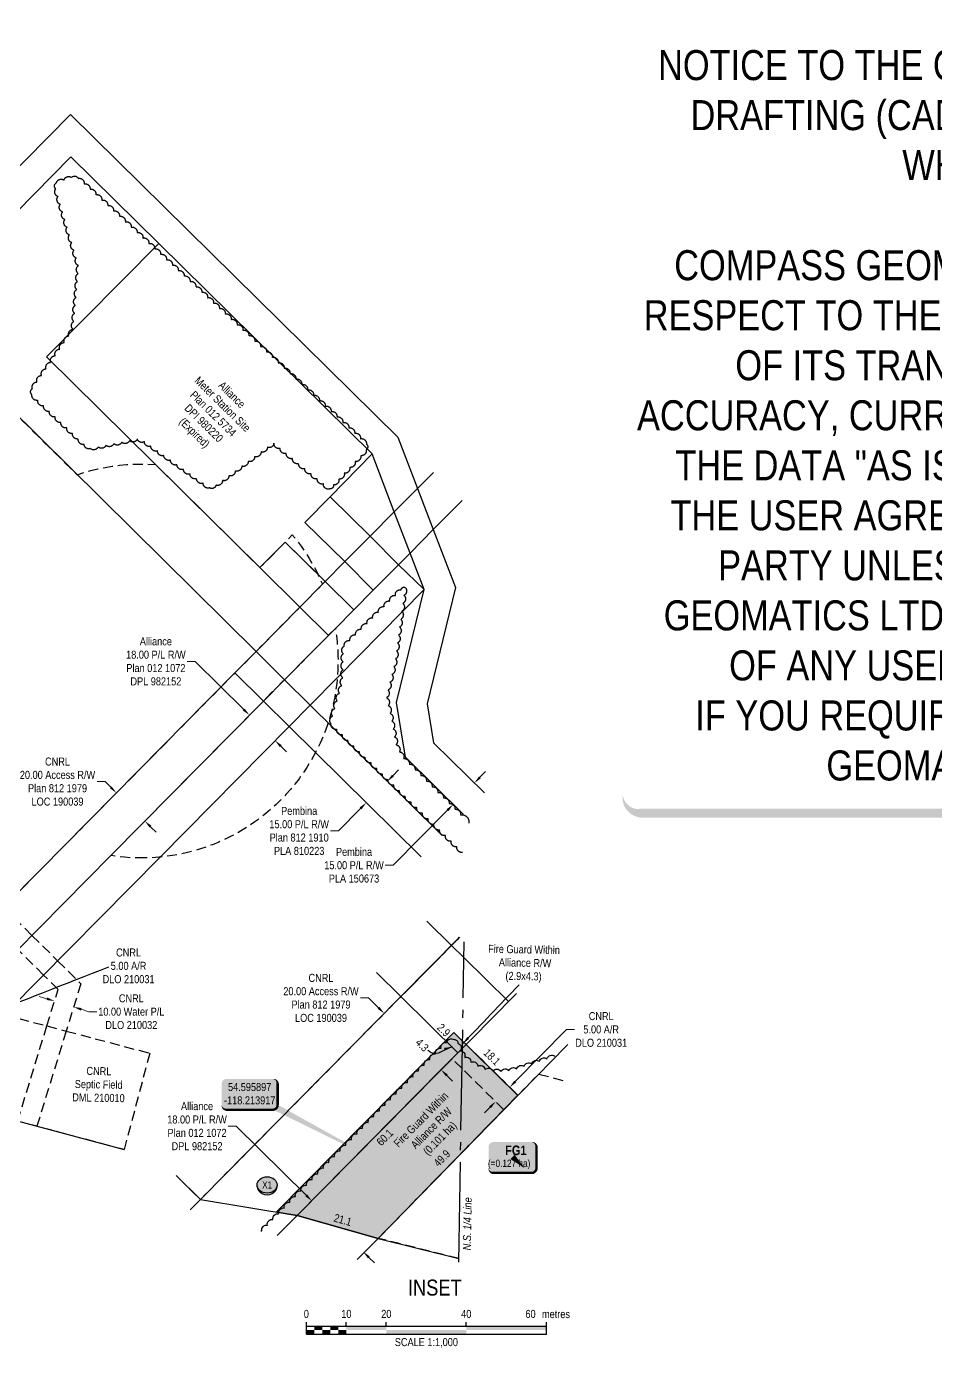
# Model space of a CAD drawing. Extents: x 420640 to 424792, y 6050134 to 6053066.
# Drawn here: x 421683 to 422820, y 6050134 to 6051785 of the extents above; entities that cross this region are included whole.
import ezdxf
from ezdxf.enums import TextEntityAlignment as Align

# ---------------------------------------------------------------- set-up
doc = ezdxf.new("R2010")
doc.units = 0
doc.header["$LTSCALE"] = 5
doc.header["$PDSIZE"] = 0.5
for name, pattern in [('0', [1, 1, 0]), ('foc-ACCESSROAD', [3.75, 2.5, -1.25]), ('foc-FLOWLINE', [3.75, 2.5, -1.25]), ('foc-QUARTERLINE', [33, 25, -3, 2, -3])]:
    doc.linetypes.add(name, pattern=pattern)
doc.layers.get('Defpoints').update_dxf_attribs({"color": 9})
for name, color, linetype in [('C-AR', 13, 'foc-ACCESSROAD'), ('C-EZE', 13, 'foc-FLOWLINE'), ('C-RW', 13, 'Continuous'), ('C-WS', 13, 'foc-ACCESSROAD'), ('DETAIL-T', 7, 'Continuous'), ('F-RW', 190, 'Continuous'), ('L-QSEC', 8, 'foc-QUARTERLINE'), ('P-CROSSINGS', 250, 'Continuous'), ('P-TEMP-BLOCKS', 250, 'Continuous'), ('P-WORKAREA', 113, 'Continuous'), ('P-WORKAREA-H', 111, 'Continuous'), ('P-WORKAREA-T', 113, 'Continuous'), ('T-BUSH', 110, '0')]:
    doc.layers.add(name, color=color, linetype=linetype)
for name, color, linetype, lineweight in [('C-AR-T', 13, 'Continuous', 9), ('C-EZE-T', 13, 'Continuous', 9), ('C-RW-T', 13, 'Continuous', 9), ('F-AR-T', 190, 'Continuous', 9), ('F-RW-T', 190, 'Continuous', 9)]:
    doc.layers.add(name, color=color, linetype=linetype, lineweight=lineweight)
doc.layers.add('DISCLAIMER', color=7, linetype='Continuous', plot=False)
doc.styles.add('80', font='ARIALN.TTF', dxfattribs={"height": 10})
doc.styles.add('80CG', font='ARIALN.TTF', dxfattribs={"height": 10})
doc.styles.add('BOLD', font='ARIALNB.TTF')
doc.styles.add('Crossing', font='ARIALN.TTF', dxfattribs={"height": 10})
doc.dimstyles.new('Compass 5 000', dxfattribs={"dimscale": 5, "dimtxt": 9, "dimasz": 2, "dimexe": 0.2, "dimexo": 0.0625, "dimgap": 0.5, "dimtad": 0, "dimtih": 1, "dimtoh": 1, "dimzin": 0, "dimdsep": 46, "dimtxsty": '80CG', "dimcen": 0.1, "dimse1": 1, "dimse2": 1, "dimclrd": 256, "dimclrt": 256, "dimaunit": 1, "dimadec": 4, "dimazin": 0, "dimtfac": 0.06, "dimtofl": 0, "dimtmove": 0, "dimatfit": 1, "dimfxl": 0.2, "dimtolj": 1, "dimtzin": 0, "dimlwd": -1, "dimarcsym": 0})

# ---------------------------------------------------------------- blocks, each defined once
blk = doc.blocks.new('*D42')
at = {"layer": 'Defpoints', "color": 0, "transparency": 16777216}
for p in [(422243.2, 6050839.4), (422488.8, 6050597), (422462.4, 6050570.3)]:
    blk.add_point(p, dxfattribs=at)
at = {"layer": 'F-AR-T', "transparency": 16777216}
for p, q in [((422250.2, 6050846.6), (422257.2, 6050853.7)), ((422209.8, 6050805.6), (422141.8, 6050736.7)), ((422141.8, 6050736.7), (422131.8, 6050736.7))]:
    blk.add_line(p, q, dxfattribs=at)
for points in [[(422249, 6050847.7), (422251.4, 6050845.4), (422243.2, 6050839.4)], [(422208.6, 6050806.8), (422211, 6050804.5), (422216.8, 6050812.8)]]:
    blk.add_solid(points, dxfattribs=at)
at = {"layer": 'F-AR-T', "transparency": 16777216, "insert": (422092.7, 6050736.7), "char_height": 10, "attachment_point": 5, "style": '80CG'}
blk.add_mtext('\\A1;Pembina\\P15.00 P/L R/W\\PPLA 150673', dxfattribs=at)
blk = doc.blocks.new('*D47')
at = {"layer": 'Defpoints', "color": 0, "transparency": 16777216}
for p in [(422134.3, 6050841.5), (422322.6, 6050655.7), (422296.3, 6050629.1)]:
    blk.add_point(p, dxfattribs=at)
at = {"layer": 'F-AR-T', "transparency": 16777216}
for p, q in [((422141.3, 6050848.6), (422148.4, 6050855.8)), ((422101, 6050807.8), (422073.2, 6050779.6)), ((422073.2, 6050779.6), (422063.2, 6050779.6))]:
    blk.add_line(p, q, dxfattribs=at)
for points in [[(422140.2, 6050849.8), (422142.5, 6050847.5), (422134.3, 6050841.5)], [(422099.8, 6050809), (422102.2, 6050806.6), (422108, 6050814.9)]]:
    blk.add_solid(points, dxfattribs=at)
at = {"layer": 'F-AR-T', "transparency": 16777216, "insert": (422024.1, 6050779.6), "char_height": 10, "attachment_point": 5, "style": '80CG'}
blk.add_mtext('\\A1;Pembina\\P15.00 P/L R/W\\P{\\A0;Plan 812 1910\\P}PLA 810223', dxfattribs=at)
blk = doc.blocks.new('*D43')
at = {"layer": 'C-RW-T', "transparency": 16777216}
for p, q in [((421708.6, 6050569.9), (421699.1, 6050572.9)), ((421751.6, 6050556.7), (421761.2, 6050553.7)), ((421761.2, 6050553.7), (421771.2, 6050553.7))]:
    blk.add_line(p, q, dxfattribs=at)
for points in [[(421709.1, 6050571.5), (421708.1, 6050568.3), (421718.2, 6050567)], [(421752.1, 6050558.3), (421751.1, 6050555.1), (421742.1, 6050559.6)]]:
    blk.add_solid(points, dxfattribs=at)
at = {"layer": 'Defpoints', "color": 0, "transparency": 16777216}
for p in [(421718.6, 6050568.3), (421742.1, 6050559.6), (421742.5, 6050560.9)]:
    blk.add_point(p, dxfattribs=at)
at = {"layer": 'C-RW-T', "transparency": 16777216, "insert": (421814.2, 6050553.7), "char_height": 10, "attachment_point": 5, "style": '80CG'}
blk.add_mtext('\\A1;CNRL\\P10.00 Water P/L\\PDLO 210032', dxfattribs=at)
blk = doc.blocks.new('*D44')
at = {"layer": 'Defpoints', "color": 0, "transparency": 16777216}
for p in [(421994, 6050892.5), (421850.8, 6050811.9), (421882.9, 6050780.1)]:
    blk.add_point(p, dxfattribs=at)
at = {"layer": 'F-RW-T', "transparency": 16777216}
for p, q in [((421894, 6050991.4), (421884, 6050991.4)), ((421954.8, 6050931.3), (421894, 6050991.4)), ((422001.1, 6050885.5), (422008.2, 6050878.4))]:
    blk.add_line(p, q, dxfattribs=at)
for points in [[(421955.9, 6050932.5), (421953.6, 6050930.1), (421961.9, 6050924.3)], [(422002.3, 6050886.7), (421999.9, 6050884.3), (421994, 6050892.5)]]:
    blk.add_solid(points, dxfattribs=at)
at = {"layer": 'F-RW-T', "transparency": 16777216, "insert": (421844.9, 6050991.4), "char_height": 10, "attachment_point": 5, "style": '80CG'}
blk.add_mtext('\\A1;Alliance\\P18.00 P/L R/W\\P{\\A0;Plan 012 1072\\P}DPL 982152', dxfattribs=at)
blk = doc.blocks.new('*D57')
at = {"layer": 'C-RW-T', "transparency": 16777216}
for p, q in [((421781.3, 6050841.2), (421771.3, 6050841.2)), ((421788.4, 6050834.2), (421781.3, 6050841.2)), ((421838.2, 6050784.9), (421845.3, 6050777.9))]:
    blk.add_line(p, q, dxfattribs=at)
for points in [[(421789.6, 6050835.3), (421787.3, 6050833), (421795.5, 6050827.1)], [(421839.4, 6050786.1), (421837.1, 6050783.7), (421831.1, 6050791.9)]]:
    blk.add_solid(points, dxfattribs=at)
at = {"layer": 'Defpoints', "color": 0, "transparency": 16777216}
for p in [(421795.5, 6050827.1), (421729.5, 6050760.3), (421765, 6050725.1)]:
    blk.add_point(p, dxfattribs=at)
at = {"layer": 'C-RW-T', "transparency": 16777216, "insert": (421721.9, 6050841.2), "char_height": 10, "attachment_point": 5, "style": '80CG'}
blk.add_mtext('\\A1;CNRL\\P20.00 Access R/W\\PPlan 812 1979\\PLOC 190039', dxfattribs=at)
blk = doc.blocks.new('*U11')
h = blk.add_hatch(color=111)
edge = h.paths.add_edge_path()
edge.add_line((-24, -20), (24, -20))
edge.add_arc((24, -14), 6, 270, 360)
edge.add_line((30, -14), (30, 12.5))
edge.add_arc((24, 12.5), 6, 0, 90)
edge.add_line((24, 18.5), (-24, 18.5))
edge.add_arc((-24, 12.5), 6, 90, 180)
edge.add_line((-30, 12.5), (-30, -14))
edge.add_arc((-24, -14), 6, 180, 270)
at = {"color": 250, "flags": 128}
blk.add_lwpolyline([(-24, -20, 3, 3, 0), (24, -20, 3, 3, 0.414214), (30, -14, 3, 3, 0), (30, 12.5, 3, 0, 0.414214), (24, 18.5, 0, 0, 0), (-24, 18.5, 0, 0, 0.414214), (-30, 12.5, 0, 0, 0), (-30, -14, 0, 3, 0.414214)], format="xyseb", close=True, dxfattribs=at)
at = {"flags": 128}
blk.add_lwpolyline([(15.3, -14.1, 0, 7.5, 0), (0, 0, 0, 0, 0)], format="xyseb", dxfattribs=at)
at = {"color": 250}
for tag, p, height, style in [('TEMP_AREA_W1_001', (-9.2, 2.2), 12, 'BOLD'), ('ENTER_TEXT_001', (-30.7, -12.5), 9, '80')]:
    blk.add_attdef(tag, p, '', height=height, dxfattribs=dict(at, style=style))
blk = doc.blocks.new('*D67')
at = {"layer": 'C-RW-T', "transparency": 16777216}
for p, q in [((422110.8, 6050570.9), (422100.8, 6050570.9)), ((422123.4, 6050558.5), (422110.8, 6050570.9)), ((422208.8, 6050474.1), (422215.9, 6050467.1))]:
    blk.add_line(p, q, dxfattribs=at)
for points in [[(422124.6, 6050559.7), (422122.2, 6050557.3), (422130.5, 6050551.5)], [(422209.9, 6050475.3), (422207.6, 6050472.9), (422201.6, 6050481.1)]]:
    blk.add_solid(points, dxfattribs=at)
at = {"layer": 'Defpoints', "color": 0, "transparency": 16777216}
for p in [(422471.6, 6050896.3), (422542.7, 6050826), (422130.5, 6050551.5)]:
    blk.add_point(p, dxfattribs=at)
at = {"layer": 'C-RW-T', "transparency": 16777216, "insert": (422051.4, 6050570.9), "char_height": 10, "attachment_point": 5, "style": '80CG'}
blk.add_mtext('\\A1;CNRL\\P20.00 Access R/W\\PPlan 812 1979\\PLOC 190039', dxfattribs=at)
blk = doc.blocks.new('*D66')
at = {"layer": 'Defpoints', "color": 0, "transparency": 16777216}
for p in [(422714.2, 6050999.5), (422778.5, 6050936), (422104.2, 6050253.8)]:
    blk.add_point(p, dxfattribs=at)
at = {"layer": 'F-RW-T', "transparency": 16777216}
for p, q in [((421945.4, 6050410.6), (421935.4, 6050410.6)), ((422032.8, 6050324.3), (421945.4, 6050410.6)), ((422111.3, 6050246.7), (422118.4, 6050239.7))]:
    blk.add_line(p, q, dxfattribs=at)
for points in [[(422034, 6050325.5), (422031.6, 6050323.1), (422039.9, 6050317.3)], [(422112.4, 6050247.9), (422110.1, 6050245.5), (422104.2, 6050253.8)]]:
    blk.add_solid(points, dxfattribs=at)
at = {"layer": 'F-RW-T', "transparency": 16777216, "insert": (421896.4, 6050410.6), "char_height": 10, "attachment_point": 5, "style": '80CG'}
blk.add_mtext('\\A1;Alliance\\P18.00 P/L R/W\\P{\\A0;Plan 012 1072\\P}DPL 982152', dxfattribs=at)
blk = doc.blocks.new('xing2')
h = blk.add_hatch(color=50)
h.dxf.hatch_style = 1
edge = h.paths.add_edge_path()
edge.add_ellipse((0, 0), major_axis=(-12.5, 0), ratio=0.816297, start_angle=0, end_angle=360)
h = blk.add_hatch(color=250)
h.dxf.hatch_style = 1
edge = h.paths.add_edge_path()
edge.add_ellipse((0, -2), major_axis=(-12.5, 0), ratio=0.816297, start_angle=0, end_angle=180)
edge.add_line((12.5, -2), (12.5, 0))
edge.add_ellipse((0, 0), major_axis=(-12.5, 0), ratio=0.816297, start_angle=0, end_angle=180, ccw=False)
edge.add_line((-12.5, 0), (-12.5, -2))
at = {"color": 250}
blk.add_ellipse((0, 0), major_axis=(-12.5, 0), ratio=0.816297, dxfattribs=at)
blk.add_ellipse((0, -2), major_axis=(-12.5, 0), ratio=0.816297, start_param=0, end_param=3.141593, dxfattribs=at)
at = {"color": 250, "style": 'Crossing'}
blk.add_attdef('CROSSING', text='', height=9, dxfattribs=at).set_placement((0.1, 0), align=Align.MIDDLE_CENTER)
at = {"color": 250, "style": 'Crossing', "flags": 1}
for tag, p in [('OWNER', (0.1, -12.5)), ('DESCRIPTION', (0.1, -25.8)), ('LOCATION', (0.1, -39.3)), ('DWG_REF', (0.1, -52.8))]:
    blk.add_attdef(tag, text='', height=9, dxfattribs=at).set_placement(p, align=Align.MIDDLE_CENTER)
blk = doc.blocks.new('*D68')
at = {"layer": 'C-AR-T', "transparency": 16777216}
for p, q in [((422294.4, 6050466.5), (422358.3, 6050531.5)), ((422358.3, 6050531.5), (422368.3, 6050531.5)), ((422262.8, 6050434.3), (422255.8, 6050427.2))]:
    blk.add_line(p, q, dxfattribs=at)
at = {"layer": 'C-AR-T', "linetype": 'ByBlock', "transparency": 16777216}
for points in [[(422293.2, 6050467.6), (422295.6, 6050465.3), (422287.4, 6050459.3)], [(422261.6, 6050435.5), (422264, 6050433.1), (422269.8, 6050441.4)]]:
    blk.add_solid(points, dxfattribs=at)
at = {"layer": 'Defpoints', "color": 0, "linetype": 'ByBlock', "transparency": 16777216}
for p in [(422261.9, 6050484.4), (422244.3, 6050466.5), (422287.4, 6050459.3)]:
    blk.add_point(p, dxfattribs=at)
at = {"layer": 'C-AR-T', "linetype": 'ByBlock', "transparency": 16777216, "insert": (422401.8, 6050531.5), "char_height": 10, "attachment_point": 5, "style": '80CG'}
blk.add_mtext('\\A1;CNRL\\P5.00 A/R\\PDLO 210031', dxfattribs=at)
blk = doc.blocks.new('*U69')
h = blk.add_hatch(color=254)
edge = h.paths.add_edge_path()
edge.add_line((-29, -20), (29, -20))
edge.add_arc((29, -14), 6, 270, 360)
edge.add_line((35, -14), (35, 12.5))
edge.add_arc((29, 12.5), 6, 0, 90)
edge.add_line((29, 18.5), (-29, 18.5))
edge.add_arc((-29, 12.5), 6, 90, 180)
edge.add_line((-35, 12.5), (-35, -14))
edge.add_arc((-29, -14), 6, 180, 270)
at = {"color": 1, "flags": 128}
blk.add_lwpolyline([(-29, -20, 3, 3, 0), (29, -20, 3, 3, 0.414214), (35, -14, 3, 3, 0), (35, 12.5, 3, 0, 0.414214), (29, 18.5, 0, 0, 0), (-29, 18.5, 0, 0, 0.414214), (-35, 12.5, 0, 0, 0), (-35, -14, 0, 3, 0.414214)], format="xyseb", close=True, dxfattribs=at)
blk.add_lwpolyline([(172.5, -90.2, 0, 10, 0), (0, 0, 5, 5, 0)], format="xyseb", dxfattribs=at)
at = {"color": 1, "style": '80'}
blk.add_attdef('ENTER_TEXT_001', (-36, -5), '', height=10, dxfattribs=at)
blk = doc.blocks.new('*U5')
at = {"color": 0}
for p, q in [((-150, 0), (-150, 15)), ((-150, 10), (150.2, 10)), ((-150, 0), (150.2, 0)), ((-100, 10), (-100, 15)), ((-50, 10), (-50, 15)), ((50, 10), (50, 15)), ((150.2, 0), (150.2, 15))]:
    blk.add_line(p, q, dxfattribs=at)
for points in [[(-150, 5), (-140, 5), (-150, 0), (-140, 0)], [(-140, 10), (-130, 10), (-140, 5), (-130, 5)], [(-130, 5), (-120, 5), (-130, 0), (-120, 0)], [(-120, 10), (-110, 10), (-120, 5), (-110, 5)], [(-110, 5), (-100, 5), (-110, 0), (-100, 0)], [(-100, 10), (-50, 10), (-100, 5), (-50, 5)], [(-50, 5), (50, 5), (-50, 0), (50, 0)], [(50, 10), (150.2, 10), (50, 5), (150.2, 5)]]:
    blk.add_solid(points, dxfattribs=at)
at = {"color": 0, "style": '80'}
blk.add_text('metres', height=10, dxfattribs=at).set_placement((162.2, 20), align=Align.CENTER)
at = {"color": 0, "char_height": 10, "style": '80'}
for s, insert, attachment_point in [('0', (-150, 30.2), 2), ('10', (-100, 30.2), 2), ('20', (-50, 30.2), 2), ('40', (50, 30.2), 2), ('60', (136.7, 30.2), 3), ('SCALE 1:1,000', (0.1, -5), 2)]:
    blk.add_mtext(s, dxfattribs=dict(at, insert=insert, attachment_point=attachment_point))
blk = doc.blocks.new('Disclaimer_Legal')
at = {"layer": 'DISCLAIMER', "color": 254, "flags": 128}
blk.add_lwpolyline([(-3612.9, -1104.6, 37.5, 37.5, 0), (4096.1, -1104.6, 37.5, 37.5, 0.414214), (4171.1, -1029.6, 37.5, 37.5, 0), (4171.1, 2078.7, 37.5, 0, 0.414214), (4096.1, 2153.7, 0, 0, 0), (-3612.9, 2153.7, 0, 0, 0.414214), (-3687.9, 2078.7, 0, 0, 0), (-3687.9, -1029.6, 0, 37.5, 0.414214)], format="xyseb", close=True, dxfattribs=at)
at = {"layer": 'DISCLAIMER', "color": 254, "insert": (241.6, 533.9), "char_height": 125, "width": 7717.568, "attachment_point": 5, "style": '80'}
blk.add_mtext('NOTICE TO THE CORPORATION, PERSON &/OR PERSONS REGARDING THIS COMPUTER AIDED DESIGN AND DRAFTING (CADD) FILES. ACCEPTANCE OF THE CADD DATA IS BASED ON THE FOLLOWING DISCLAIMER WHICH COVERS ALL CADD DATA RECIEVED FROM COMPASS GEOMATICS LTD.\\P{\\fArial Narrow|b1|i0|c0|p34;DISCLAIMER}\\PCOMPASS GEOMATICS LTD. MAKES NO REPRESENTATION OR WARRANTIES, EXPRESS OR IMPLIED, WITH RESPECT TO THE REUSE OF THE DATA PROVIDED HEREWITH, REGARDLESS OF ITS FORMAT OR THE MEANS OF ITS TRANSMISSION. THERE IS NO GUARANTEE OR REPRESENTATION TO THE USER AS TO THE ACCURACY, CURRENCY, SUITABILITY OR RELIABILITY OF THIS DATA FOR ANY PURPOSE. THE USER ACCEPTS THE DATA "AS IS", AND ASSUMES ALL RISKS ASSOCIATED WITH ITS USE. BY ACCEPTANCE OF THIS DATA, THE USER AGREES NOT TO TRANSMIT THIS DATA OR PROVIDE ACCESS OR ANY PART OF IT TO ANOTHER PARTY UNLESS THE USER SHALL INCLUDE WITH THE DATA A COPY OF THIS DISCLAIMER. COMPASS GEOMATICS LTD. ASSUMES NO RESPONSIBILITY FOR ACTUAL OR CONSEQUENTIAL DAMAGE AS A RESULT OF ANY USER\'S RELIANCE ON THIS DATA. THIS CADD FILE IS FOR ILLUSTRATION PURPOSES ONLY.\\PIF YOU REQUIRE MORE ACCURATE INFORMATION, PLEASE CONTACT DARCI ANGLEHART AT COMPASS GEOMATICS LTD. VIA EMAIL: darci.anglehart@compassgeomatics.ca OR CELL: 506-961-7292', dxfattribs=at)

msp = doc.modelspace()

# ---------------------------------------------------------------- hatches: boundary and pattern name
at = {"layer": 'P-WORKAREA-H'}
h = msp.add_hatch(color=256, dxfattribs=at)
h.dxf.hatch_style = 1
h.paths.add_polyline_path([(421995.203, 6050303.199), (422217.417, 6050527.792), (422297.441, 6050449.088), (422122.829, 6050270.276), (422021.511, 6050299.082)])

# ---------------------------------------------------------------- linework, layer by layer
at = {"layer": 'C-AR', "linetype": 'ByBlock'}
for points in [[(421308.867, 6050334.7), (421323.12, 6050349.138), (421324.756, 6050350.306), (421341.724, 6050367.998), (421359.728, 6050386.242), (421365.968, 6050392.565), (421396.272, 6050423.276), (421408.693, 6050435.711), (421443.982, 6050471.624), (421569.355, 6050598.395), (421572.817, 6050601.897), (421600.982, 6050630.378), (421604.457, 6050633.892), (421609.016, 6050638.502), (421943.834, 6050977.063), (421970.191, 6051003.714), (422025.057, 6051059.221), (422053.275, 6051087.768), (422056.717, 6051091.201), (422081.273, 6051116.095), (422112.945, 6051148.028), (422143.106, 6051178.336), (422172.101, 6051207.471), (422192.182, 6051227.652)], [(422227.78, 6051192.54), (422191.796, 6051156.058), (422162.873, 6051126.736), (422148.404, 6051112.068), (422116.834, 6051080.316), (422092.347, 6051055.693), (422069.335, 6051032.554), (422060.635, 6051023.838), (422043.144, 6051006.206), (422005.761, 6050968.595), (421979.404, 6050941.942), (421788.37, 6050748.733), (421640.15, 6050598.831)], [(421887.989, 6050306.164), (421900.615, 6050319.012), (422151.36, 6050572.556), (422158.284, 6050579.559), (422214.614, 6050636.521), (422221.564, 6050643.549), (422224.697, 6050646.717)], [(422295.865, 6050576.374), (422292.95, 6050573.426), (422286, 6050566.395), (422272.447, 6050552.684), (422232.985, 6050512.822), (422229.648, 6050509.459), (422228.182, 6050507.968), (422222.729, 6050502.458), (422215.412, 6050495.063), (422209.193, 6050488.78), (422202.239, 6050481.748), (422021.511, 6050299.082), (421996.622, 6050273.881)]]:
    msp.add_lwpolyline(points, dxfattribs=at)
at = {"layer": 'C-AR'}
for points in [[(421732.781, 6050529.501), (421696.125, 6050410.492), (421671.973, 6050416.939), (421708.612, 6050535.914), (421722.669, 6050581.56), (421704.452, 6050599.556), (421672.288, 6050631.333), (421636.699, 6050666.493), (421610.546, 6050692.331), (421628.108, 6050710.108), (421654.271, 6050684.26), (421689.857, 6050649.102), (421722.019, 6050617.328), (421751.011, 6050588.687), (421732.781, 6050529.501)], [(422297.627, 6050449.277), (422279.924, 6050431.263), (422227.748, 6050482.865), (422215.412, 6050495.063), (422222.729, 6050502.458), (422228.182, 6050507.968), (422229.645, 6050509.462), (422232.984, 6050512.825), (422297.627, 6050449.277)]]:
    msp.add_lwpolyline(points, close=True, dxfattribs=at)
at = {"layer": 'C-EZE'}
msp.add_lwpolyline([(421837.207, 6050501.793), (421805.257, 6050381.365), (421696.125, 6050410.492), (421671.973, 6050416.939), (421605.497, 6050434.683), (421555.183, 6050447.35), (421606.614, 6050499.365), (421630.753, 6050524.817), (421633.637, 6050527.751), (421642.395, 6050536.661), (421655.511, 6050550.004), (421708.612, 6050535.914), (421732.781, 6050529.501), (421837.207, 6050501.793)], close=True, dxfattribs=at)
msp.add_lwpolyline([(422223.611, 6050245.14), (422123.015, 6050270.465), (422274.157, 6050425.4), (422279.924, 6050431.267), (422297.441, 6050449.088), (422323.673, 6050475.773), (422355.409, 6050467.352)], dxfattribs=at)
at = {"layer": 'C-RW'}
for points in [[(420930.208, 6050978.618), (420982.409, 6050927.109), (421017.466, 6050892.604), (421175.369, 6050736.747), (421193.16, 6050719.187), (421219.842, 6050692.853), (421230.513, 6050682.317), (421443.982, 6050471.624), (421504.43, 6050461.659), (421555.183, 6050447.35), (421605.496, 6050434.683), (421805.172, 6050381.387)], [(421870.289, 6050348.944), (421900.615, 6050319.012), (422021.511, 6050299.082), (422123.015, 6050270.465), (422223.61, 6050245.139)]]:
    msp.add_lwpolyline(points, dxfattribs=at)
at = {"layer": 'C-WS', "flags": 128}
for points in [[(421282.176, 6051399.7), (421285.959, 6051399.44), (421291.606, 6051399.389), (421296.88, 6051398.109), (421302.297, 6051397.157), (421307.679, 6051396.018), (421313.017, 6051394.689), (421318.305, 6051393.171), (421323.536, 6051391.473), (421328.706, 6051389.59), (421333.805, 6051387.527), (421338.83, 6051385.286), (421343.772, 6051382.872), (421348.626, 6051380.284), (421353.388, 6051377.529), (421358.05, 6051374.606), (421362.605, 6051371.524), (421367.05, 6051368.284), (421371.379, 6051364.888), (421375.586, 6051361.344), (421379.667, 6051357.654), (421383.615, 6051353.824), (421387.426, 6051349.857), (421391.096, 6051345.76), (421394.62, 6051341.536), (421397.993, 6051337.189), (421400.855, 6051333.384), (421404.273, 6051328.157), (421407.171, 6051323.483), (421409.904, 6051318.707), (421412.467, 6051313.841), (421414.858, 6051308.886), (421418.994, 6051299.1), (421432.67, 6051312.739), (421543.677, 6051424.7), (421621.272, 6051348.111), (421746.401, 6051224.604), (421755.004, 6051227.392), (421763.704, 6051229.862), (421772.488, 6051232.012), (421781.345, 6051233.838), (421790.265, 6051235.335), (421799.232, 6051236.505), (421808.237, 6051237.344), (421817.267, 6051237.852), (421826.309, 6051238.028), (421844.38, 6051237.382), (421974.97, 6051108.567), (422006.7, 6051140.471), (422015.513, 6051149.651), (422021.211, 6051142.562), (422026.645, 6051135.27), (422031.804, 6051127.782), (422036.685, 6051120.108), (422041.278, 6051112.258), (422045.577, 6051104.245), (422047.371, 6051100.407), (422053.275, 6051087.768), (422025.057, 6051059.221), (421970.191, 6051003.714), (421943.834, 6050977.063), (421609.016, 6050638.502), (421604.457, 6050633.892), (421600.982, 6050630.378), (421572.817, 6050601.897), (421569.355, 6050598.395), (421443.982, 6050471.624), (421230.513, 6050682.317), (421219.842, 6050692.853), (421193.16, 6050719.187), (421175.369, 6050736.747), (421017.466, 6050892.604), (421218.578, 6051095.965), (421213.447, 6051097.946), (421208.387, 6051100.105), (421203.407, 6051102.441), (421198.511, 6051104.951), (421193.706, 6051107.63), (421188.999, 6051110.476), (421184.394, 6051113.485), (421179.898, 6051116.654), (421175.515, 6051119.979), (421171.251, 6051123.456), (421167.113, 6051127.081), (421163.104, 6051130.846), (421159.23, 6051134.751), (421155.495, 6051138.79), (421151.904, 6051142.958), (421148.461, 6051147.249), (421145.171, 6051151.657), (421142.038, 6051156.179), (421139.065, 6051160.808), (421136.256, 6051165.539), (421133.615, 6051170.363), (421131.146, 6051175.28), (421128.85, 6051180.277), (421126.73, 6051185.355), (421125.794, 6051187.839), (421124.791, 6051190.503), (421123.031, 6051195.714), (421121.458, 6051200.987), (421120.069, 6051206.31), (421118.869, 6051211.678), (421117.857, 6051217.085), (421117.035, 6051222.524), (421116.405, 6051227.988), (421116.131, 6051231.416), (421116.128, 6051231.447)], [(422224.697, 6050646.717), (422221.564, 6050643.549), (422214.614, 6050636.521), (422158.284, 6050579.559), (422151.36, 6050572.556), (421900.615, 6050319.012), (421870.289, 6050348.944)]]:
    msp.add_lwpolyline(points, dxfattribs=at)
msp.add_lwpolyline([(421831.348, 6050745.798), (421822.721, 6050745.781), (421814.1, 6050746.068), (421805.494, 6050746.657), (421788.37, 6050748.733), (421979.404, 6050941.942), (422005.761, 6050968.595), (422043.144, 6051006.206), (422060.637, 6051023.845), (422069.335, 6051032.554), (422070.611, 6051024.021), (422071.587, 6051015.451), (422072.263, 6051006.851), (422072.636, 6050998.232), (422072.707, 6050989.607), (422072.475, 6050980.984), (422071.942, 6050972.373), (422071.805, 6050970.959), (422071.108, 6050963.787), (422069.972, 6050955.236), (422068.539, 6050946.729), (422066.808, 6050938.278), (422064.781, 6050929.893), (422062.463, 6050921.586), (422060.259, 6050914.637), (422059.855, 6050913.362), (422056.96, 6050905.236), (422053.781, 6050897.216), (422050.324, 6050889.312), (422046.593, 6050881.536), (422044.548, 6050877.632), (422042.59, 6050873.895), (422038.323, 6050866.397), (422033.795, 6050859.054), (422029.013, 6050851.875), (422023.982, 6050844.867), (422018.709, 6050838.04), (422013.2, 6050831.401), (422007.462, 6050824.961), (422001.502, 6050818.725), (421995.327, 6050812.701), (421988.944, 6050806.898), (421982.362, 6050801.323), (421975.588, 6050795.981), (421968.631, 6050790.879), (421961.5, 6050786.026), (421954.204, 6050781.423), (421946.751, 6050777.08), (421939.15, 6050773.002), (421931.41, 6050769.192), (421923.542, 6050765.655), (421915.555, 6050762.396), (421907.459, 6050759.42), (421899.263, 6050756.728), (421890.978, 6050754.326), (421882.613, 6050752.215), (421874.18, 6050750.399), (421865.689, 6050748.879), (421857.149, 6050747.657), (421850.088, 6050746.899), (421848.572, 6050746.737), (421839.969, 6050746.116), (421831.348, 6050745.798)], close=True, dxfattribs=at)
msp.add_lwpolyline([(421831.348, 6050745.798), (421822.721, 6050745.781), (421814.1, 6050746.068), (421805.494, 6050746.657), (421788.37, 6050748.733), (421979.404, 6050941.942), (422005.761, 6050968.595), (422043.144, 6051006.206), (422060.637, 6051023.845), (422069.335, 6051032.554), (422070.611, 6051024.021), (422071.587, 6051015.451), (422072.263, 6051006.851), (422072.636, 6050998.232), (422072.707, 6050989.607), (422072.475, 6050980.984), (422071.942, 6050972.373), (422071.805, 6050970.959), (422071.108, 6050963.787), (422069.972, 6050955.236), (422068.539, 6050946.729), (422066.808, 6050938.278), (422064.781, 6050929.893), (422062.463, 6050921.586), (422060.259, 6050914.637), (422059.855, 6050913.362), (422056.96, 6050905.236), (422053.781, 6050897.216), (422050.324, 6050889.312), (422046.593, 6050881.536), (422044.548, 6050877.632), (422042.59, 6050873.895), (422038.323, 6050866.397), (422033.795, 6050859.054), (422029.013, 6050851.875), (422023.982, 6050844.867), (422018.709, 6050838.04), (422013.2, 6050831.401), (422007.462, 6050824.961), (422001.502, 6050818.725), (421995.327, 6050812.701), (421988.944, 6050806.898), (421982.362, 6050801.323), (421975.588, 6050795.981), (421968.631, 6050790.879), (421961.5, 6050786.026), (421954.204, 6050781.423), (421946.751, 6050777.08), (421939.15, 6050773.002), (421931.41, 6050769.192), (421923.542, 6050765.655), (421915.555, 6050762.396), (421907.459, 6050759.42), (421899.263, 6050756.728), (421890.978, 6050754.326), (421882.613, 6050752.215), (421874.18, 6050750.399), (421865.689, 6050748.879), (421857.149, 6050747.657), (421850.088, 6050746.899), (421848.572, 6050746.737), (421839.969, 6050746.116), (421831.348, 6050745.798)], close=True, dxfattribs=at)
at = {"layer": 'C-WS', "linetype": 'ByBlock', "flags": 128}
msp.add_lwpolyline([(421870.289, 6050348.944), (421900.615, 6050319.012), (422151.36, 6050572.556), (422224.697, 6050646.717)], dxfattribs=at)
at = {"layer": 'F-RW'}
for points in [[(421286.67, 6051404.253), (421379.817, 6051312.309), (421400.855, 6051333.384), (421406.197, 6051339.007), (421517.015, 6051451.066), (421624.934, 6051560.192), (421738.266, 6051674.789), (422147.479, 6051271.744), (422172.101, 6051207.471), (422191.796, 6051156.058), (422219.461, 6051083.841), (422184.209, 6050938.605), (422192.103, 6050889.868), (422255.692, 6050827.095)], [(422229.349, 6050800.41), (422157.047, 6050871.785), (422145.982, 6050940.088), (422180.266, 6051081.336), (422162.873, 6051126.736), (422143.106, 6051178.336), (422115.371, 6051250.735), (421848.398, 6051513.685), (421738.613, 6051621.815), (421623.998, 6051505.917), (421582.35, 6051463.804), (421543.677, 6051424.7), (421432.67, 6051312.739), (421418.994, 6051299.1), (421406.158, 6051286.043), (421379.856, 6051259.491), (421343.936, 6051294.952), (421260.257, 6051377.489)], [(421640.15, 6050598.831), (421788.37, 6050748.733), (421979.404, 6050941.942), (422005.761, 6050968.595), (422043.144, 6051006.206), (422060.635, 6051023.838), (422025.057, 6051059.221), (421974.97, 6051108.567), (422006.7, 6051140.471), (422047.371, 6051100.407), (422056.717, 6051091.201), (422092.347, 6051055.693), (422116.834, 6051080.316), (422081.273, 6051116.095), (422031.278, 6051165.187), (422062.982, 6051197.022), (422112.945, 6051148.028), (422148.404, 6051112.068), (422180.266, 6051081.336), (422071.805, 6050970.959), (422038.026, 6050936.585), (422011.527, 6050910.239), (421850.088, 6050746.899), (421662.362, 6050556.973)], [(422176.737, 6050747.114), (422011.527, 6050910.239), (421979.404, 6050941.94), (421943.833, 6050977.065), (421970.191, 6051003.714), (422005.761, 6050968.595), (422038.026, 6050936.585), (422121.985, 6050853.701), (422203.004, 6050773.723)], [(422183.904, 6050666.691), (422214.614, 6050636.521), (422230.138, 6050621.27), (422286, 6050566.395), (422292.95, 6050573.426), (422295.865, 6050576.374)], [(421996.622, 6050273.881), (422021.511, 6050299.082), (422202.239, 6050481.748), (422209.193, 6050488.78), (422215.412, 6050495.063), (422222.729, 6050502.458), (422151.36, 6050572.556), (422120.708, 6050602.662)], [(422360.19, 6050512.794), (422337.374, 6050489.71), (422323.673, 6050475.773), (422297.441, 6050449.088), (422279.924, 6050431.267), (422274.157, 6050425.4), (422123.015, 6050270.465), (422096.788, 6050244.114)]]:
    msp.add_lwpolyline(points, dxfattribs=at)
msp.add_lwpolyline([(422115.371, 6051250.735), (422062.982, 6051197.022), (422031.278, 6051165.187), (422081.273, 6051116.095), (422056.719, 6051091.199), (422006.7, 6051140.471), (421974.97, 6051108.567), (421708.095, 6051371.82), (421848.398, 6051513.685), (422115.371, 6051250.735)], close=True, dxfattribs=at)
at = {"layer": 'L-QSEC'}
msp.add_line((422223.567, 6050240.9), (422230.478, 6050641.004), dxfattribs=at)
at = {"layer": 'P-WORKAREA'}
msp.add_lwpolyline([(421995.203, 6050303.199), (422217.417, 6050527.792), (422297.441, 6050449.088), (422122.829, 6050270.276), (422021.511, 6050299.082)], close=True, dxfattribs=at)
at = {"layer": 'P-WORKAREA', "flags": 128}
msp.add_lwpolyline([(422021.511, 6050299.082), (422232.985, 6050512.822), (422297.627, 6050449.277), (422123.015, 6050270.465), (422021.511, 6050299.082)], close=True, dxfattribs=at)
at = {"layer": 'T-BUSH', "flags": 128}
msp.add_lwpolyline([(422062.106, 6051206.91, -0.52056705), (422054.372, 6051213.249, -0.52056705), (422046.638, 6051219.588, -0.52056705), (422038.904, 6051225.928, -0.52056705), (422031.17, 6051232.267, -0.52056705), (422023.436, 6051238.606, -0.52056705), (422015.702, 6051244.945, -0.52056705), (422007.968, 6051251.284, -0.52056705), (422000.234, 6051257.624, -0.52056705), (421992.5, 6051263.963, -0.52056705), (421984.489, 6051259.169, -0.52056705), (421976.449, 6051253.222, -0.52056705), (421968.409, 6051247.276, -0.52056705), (421960.369, 6051241.33, -0.52056705), (421952.329, 6051235.383, -0.52056705), (421944.289, 6051229.437, -0.52056705), (421936.249, 6051223.491, -0.52056705), (421928.209, 6051217.544, -0.52056705), (421920.169, 6051211.598, -0.52056705), (421912.101, 6051208.325, -0.52056705), (421903.937, 6051214.1, -0.52056705), (421895.773, 6051219.875, -0.52056705), (421887.609, 6051225.65, -0.52056705), (421879.445, 6051231.425, -0.52056705), (421871.282, 6051237.2, -0.52056705), (421863.118, 6051242.975, -0.52056705), (421854.954, 6051248.75, -0.52056705), (421846.79, 6051254.526, -0.52056705), (421838.626, 6051260.301, -0.52056705), (421830.462, 6051266.076, -0.52056705), (421821.756, 6051269.291, -0.52056705), (421811.95, 6051267.327, -0.52056705), (421802.145, 6051265.363, -0.52056705), (421792.34, 6051263.398, -0.52056705), (421782.535, 6051261.434, -0.52056705), (421772.73, 6051259.47, -0.52056705), (421762.925, 6051257.506, -0.52056705), (421755.143, 6051262.538, -0.52056705), (421747.9, 6051269.433, -0.52056705), (421740.657, 6051276.328, -0.52056705), (421733.415, 6051283.223, -0.52056705), (421726.172, 6051290.118, -0.52056705), (421718.929, 6051297.013, -0.52056705), (421711.686, 6051303.908, -0.52056705), (421704.444, 6051310.804, -0.52056705), (421697.201, 6051317.699, -0.52056705), (421689.958, 6051324.594, -0.52056705), (421690.522, 6051332.289, -0.52056705), (421696.215, 6051340.51, -0.52056705), (421701.909, 6051348.732, -0.52056705), (421707.602, 6051356.953, -0.52056705), (421713.295, 6051365.174, -0.52056705), (421718.988, 6051373.395, -0.52056705), (421724.681, 6051381.617, -0.52056705), (421730.374, 6051389.838, -0.52056705), (421736.067, 6051398.059, -0.52056705), (421741.452, 6051406.392, -0.52056705), (421742.359, 6051416.351, -0.52056705), (421743.266, 6051426.31, -0.52056705), (421744.173, 6051436.268, -0.52056705), (421745.079, 6051446.227, -0.52056705), (421745.986, 6051456.186, -0.52056705), (421746.893, 6051466.145, -0.52056705), (421747.8, 6051476.104, -0.52056705), (421748.203, 6051486.012, -0.52056705), (421745.35, 6051495.597, -0.52056705), (421742.497, 6051505.181, -0.52056705), (421739.643, 6051514.765, -0.52056705), (421736.79, 6051524.349, -0.52056705), (421733.936, 6051533.934, -0.52056705), (421731.083, 6051543.518, -0.52056705), (421728.23, 6051553.102, -0.52056705), (421725.376, 6051562.686, -0.52056705), (421722.523, 6051572.271, -0.52056705), (421719.67, 6051581.855, -0.52056705), (421720.518, 6051589.554, -0.52056705), (421729.948, 6051592.88, -0.52056705), (421739.379, 6051596.205, -0.52056705), (421747.868, 6051594.953, -0.52056705), (421755.222, 6051588.176, -0.52056705), (421762.576, 6051581.4, -0.52056705), (421769.93, 6051574.623, -0.52056705), (421777.284, 6051567.846, -0.52056705), (421784.637, 6051561.07, -0.52056705), (421791.991, 6051554.293, -0.52056705), (421799.345, 6051547.517, -0.52056705), (421806.699, 6051540.74, -0.52056705), (421814.053, 6051533.964, -0.52056705), (421821.406, 6051527.187, -0.52056705), (421828.76, 6051520.411, -0.52056705), (421836.114, 6051513.634, -0.52056705), (421843.468, 6051506.857, -0.52056705), (421850.822, 6051500.081, -0.52056705), (421858.175, 6051493.304, -0.52056705), (421865.529, 6051486.528, -0.52056705), (421872.883, 6051479.751, -0.52056705), (421880.237, 6051472.975, -0.52056705), (421887.591, 6051466.198, -0.52056705), (421894.944, 6051459.422, -0.52056705), (421902.298, 6051452.645, -0.52056705), (421909.652, 6051445.869, -0.52056705), (421917.006, 6051439.092, -0.52056705), (421924.36, 6051432.315, -0.52056705), (421931.713, 6051425.539, -0.52056705), (421939.067, 6051418.762, -0.52056705), (421946.421, 6051411.986, -0.52056705), (421953.775, 6051405.209, -0.52056705), (421961.129, 6051398.433, -0.52056705), (421968.482, 6051391.656, -0.52056705), (421975.836, 6051384.88, -0.52056705), (421983.19, 6051378.103, -0.52056705), (421990.544, 6051371.326, -0.52056705), (421997.898, 6051364.55, -0.52056705), (422005.251, 6051357.773, -0.52056705), (422012.605, 6051350.997, -0.52056705), (422019.959, 6051344.22, -0.52056705), (422027.313, 6051337.444, -0.52056705), (422034.667, 6051330.667, -0.52056705), (422042.02, 6051323.891, -0.52056705), (422049.374, 6051317.114, -0.52056705), (422056.728, 6051310.338, -0.52056705), (422064.082, 6051303.561, -0.52056705), (422071.436, 6051296.784, -0.52056705), (422078.789, 6051290.008, -0.52056705), (422086.143, 6051283.231, -0.52056705), (422093.497, 6051276.455, -0.52056705), (422100.851, 6051269.678, -0.52056705), (422108.205, 6051262.902, -0.52056705), (422107.9, 6051255.842, -0.52056705), (422101.067, 6051248.54, -0.52056705), (422094.234, 6051241.239, -0.52056705), (422087.401, 6051233.938, -0.52056705), (422080.568, 6051226.637, -0.52056705), (422073.734, 6051219.335, -0.52056705), (422066.901, 6051212.034, -0.52056705)], format="xyb", close=True, dxfattribs=at)
msp.add_lwpolyline([(422228.434, 6050752.835, -0.52056705), (422221.282, 6050759.823, -0.52056705), (422214.129, 6050766.812, -0.52056705), (422206.977, 6050773.801, -0.52056705), (422199.825, 6050780.79, -0.52056705), (422192.672, 6050787.778, -0.52056705), (422185.52, 6050794.767, -0.52056705), (422178.367, 6050801.756, -0.52056705), (422171.215, 6050808.745, -0.52056705), (422164.062, 6050815.733, -0.52056705), (422156.91, 6050822.722, -0.52056705), (422149.758, 6050829.711, -0.52056705), (422142.605, 6050836.7, -0.52056705), (422135.453, 6050843.688, -0.52056705), (422128.3, 6050850.677, -0.52056705), (422121.148, 6050857.666, -0.52056705), (422113.995, 6050864.655, -0.52056705), (422106.843, 6050871.643, -0.52056705), (422099.691, 6050878.632, -0.52056705), (422092.538, 6050885.621, -0.52056705), (422085.386, 6050892.61, -0.52056705), (422078.233, 6050899.598, -0.52056705), (422071.081, 6050906.587, -0.52056705), (422063.928, 6050913.576, -0.52056705), (422065.868, 6050922.905, -0.52056705), (422068.758, 6050932.479, -0.52056705), (422071.647, 6050942.052, -0.52056705), (422074.537, 6050951.626, -0.52056705), (422077.426, 6050961.199, -0.52056705), (422078.78, 6050971.012, -0.52056705), (422078.943, 6050981.011, -0.52056705), (422079.106, 6050991.009, -0.52056705), (422079.269, 6051001.008, -0.52056705), (422080.515, 6051010.544, -0.52056705), (422087.619, 6051017.582, -0.52056705), (422094.724, 6051024.62, -0.52056705), (422101.828, 6051031.657, -0.52056705), (422108.932, 6051038.695, -0.52056705), (422116.037, 6051045.733, -0.52056705), (422123.141, 6051052.77, -0.52056705), (422130.246, 6051059.808, -0.52056705), (422137.35, 6051066.845, -0.52056705), (422144.454, 6051073.883, -0.52056705), (422151.559, 6051080.921, -0.52056705), (422156.574, 6051083.788, -0.52056705), (422155.194, 6051073.884, -0.52056705), (422153.813, 6051063.98, -0.52056705), (422152.432, 6051054.076, -0.52056705), (422151.052, 6051044.171, -0.52056705), (422149.696, 6051034.264, -0.52056705), (422148.412, 6051024.347, -0.52056705), (422147.129, 6051014.429, -0.52056705), (422145.845, 6051004.512, -0.52056705), (422144.561, 6050994.595, -0.52056705), (422142.505, 6050984.824, -0.52056705), (422140.08, 6050975.122, -0.52056705), (422137.655, 6050965.42, -0.52056705), (422135.231, 6050955.719, -0.52056705), (422133.153, 6050946.015, -0.52056705), (422135.464, 6050936.286, -0.52056705), (422137.774, 6050926.556, -0.52056705), (422140.008, 6050916.811, -0.52056705), (422141.746, 6050906.963, -0.52056705), (422143.484, 6050897.115, -0.52056705), (422145.222, 6050887.268, -0.52056705), (422149.481, 6050878.376, -0.52056705), (422154.724, 6050869.863, -0.52056705), (422161.84, 6050862.837, -0.52056705), (422168.957, 6050855.812, -0.52056705), (422176.073, 6050848.787, -0.52056705), (422183.19, 6050841.762, -0.52056705), (422190.307, 6050834.736, -0.52056705), (422197.423, 6050827.711, -0.52056705), (422204.54, 6050820.686, -0.52056705), (422211.656, 6050813.661, -0.52056705), (422218.773, 6050806.635, -0.52056705), (422225.89, 6050799.61, -0.52056705), (422236.336, 6050789.297, -0.52056705)], format="xyb", dxfattribs=at)
at = {"layer": 'T-BUSH', "linetype": 'ByBlock', "flags": 128}
msp.add_lwpolyline([(421976.229, 6050279.941, -0.04471583), (421977.315, 6050279.858, -0.52056705), (421984.323, 6050286.993, -0.52056705), (421991.33, 6050294.127, -0.52056705), (421998.337, 6050301.261, -0.52056705), (422005.344, 6050308.396, -0.52056705), (422012.352, 6050315.53, -0.52056705), (422019.359, 6050322.664, -0.52056705), (422026.366, 6050329.799, -0.52056705), (422033.373, 6050336.933, -0.52056705), (422040.38, 6050344.067, -0.52056705), (422047.388, 6050351.202, -0.52056705), (422054.395, 6050358.336, -0.52056705), (422061.402, 6050365.47, -0.52056705), (422068.409, 6050372.605, -0.52056705), (422075.417, 6050379.739, -0.52056705), (422082.424, 6050386.873, -0.52056705), (422089.431, 6050394.008, -0.52056705), (422096.438, 6050401.142, -0.52056705), (422103.445, 6050408.276, -0.52056705), (422110.453, 6050415.411, -0.52056705), (422117.46, 6050422.545, -0.52056705), (422124.467, 6050429.679, -0.52056705), (422131.474, 6050436.814, -0.52056705), (422138.482, 6050443.948, -0.52056705), (422145.489, 6050451.082, -0.52056705), (422152.496, 6050458.217, -0.52056705), (422159.503, 6050465.351, -0.52056705), (422166.51, 6050472.485, -0.52056705), (422173.518, 6050479.62, -0.52056705), (422180.525, 6050486.754, -0.52056705), (422187.532, 6050493.888, -0.52056705), (422194.539, 6050501.023, -0.52056705), (422201.547, 6050508.157, -0.52056705), (422208.554, 6050515.291, -0.52056705), (422217.918, 6050518.773, -0.52056705), (422222.575, 6050514.358, -0.52056705), (422225.588, 6050504.898, -0.52056705), (422231.111, 6050496.667, -0.52056705), (422238.888, 6050490.61, -0.52056705), (422247.631, 6050485.766, -0.52056705), (422256.604, 6050481.35, -0.52056705), (422266.444, 6050479.757, -0.52056705), (422276.374, 6050479.147, -0.52056705), (422286.334, 6050480.04, -0.52056705), (422296.011, 6050482.305, -0.52056705), (422305.501, 6050485.459, -0.52056705), (422314.99, 6050488.614, -0.52056705), (422324.48, 6050491.769, -0.52056705), (422333.969, 6050494.923, -0.52056705), (422343.723, 6050498.166)], format="xyb", dxfattribs=at)

# ---------------------------------------------------------------- block references
at = {"color": 1, "linetype": 'ByBlock', "xscale": 0.3, "yscale": 0.3, "zscale": 0.3}
msp.add_blockref('Disclaimer_Legal', (423535.179, 6051133.153), dxfattribs=at)
at = {"layer": 'DETAIL-T', "color": 1, "linetype": 'ByBlock'}
ref = msp.add_blockref('*U69', (421962.184, 6050451.223), dxfattribs=at)
ref.add_attrib('ENTER_TEXT_001', '54.595897', (421935.151, 6050454.642), dxfattribs={"layer": '0', "color": 1, "height": 10, "style": '80'})
ref.add_attrib('ENTER_TEXT_002', '-118.213917', (421930.107, 6050437.934), dxfattribs={"layer": '0', "color": 1, "height": 10, "style": '80'})
at = {"layer": 'DETAIL-T', "linetype": 'ByBlock'}
msp.add_blockref('*U5', (422183.077, 6050150.859), dxfattribs=at)
at = {"layer": 'P-CROSSINGS'}
msp.add_blockref('xing2', (421984.002, 6050337.245), dxfattribs=at).add_auto_attribs({'CROSSING': 'X1'})
at = {"layer": 'P-TEMP-BLOCKS'}
msp.add_blockref('*U11', (422290.906, 6050372.245), dxfattribs=at).add_auto_attribs({'TEMP_AREA_W1_001': 'FG1', 'ENTER_TEXT_001': '(=0.127 ha)'})

# ---------------------------------------------------------------- texts
at = {"layer": 'C-AR-T', "insert": (421810.758, 6050610.955), "char_height": 10, "attachment_point": 5, "style": '80CG'}
msp.add_mtext('\\A1;CNRL\\P5.00 A/R\\PDLO 210031', dxfattribs=at)
at = {"layer": 'C-EZE-T', "insert": (421773.398, 6050462.755), "char_height": 10, "width": 250.85782, "attachment_point": 5, "rotation": 358.976289, "style": '80CG'}
msp.add_mtext('\\A1;CNRL\\PSeptic Field\\PDML 210010', dxfattribs=at)
at = {"layer": 'DETAIL-T', "color": 3, "insert": (422193.736, 6050208.807), "char_height": 20, "width": 223.85802, "attachment_point": 5, "style": '80CG'}
msp.add_mtext('INSET', dxfattribs=at)
at = {"layer": 'L-QSEC', "insert": (422234.445, 6050288.653), "char_height": 10, "attachment_point": 5, "rotation": 89.01057, "style": '80CG'}
msp.add_mtext('\\A1;{\\fArial Narrow|b0|i1|c0|p34;N.S. 1/4 Line}', dxfattribs=at)
at = {"layer": 'P-WORKAREA-T', "char_height": 10, "attachment_point": 5, "style": '80CG'}
for s, insert, width, rotation in [('\\A1;Fire Guard Within\\P Alliance R/W\\P(2.9x4.3)', (422304.986, 6050613.34), 130.06063, 358.976289), ('\\A1;2.9', (422204.839, 6050530.737), 21.85307, 315.323407), ('\\A1;4.3', (422177.851, 6050511.978), 21.85307, 315.323407), ('\\A1;18.1', (422265.32, 6050496.95), 21.85307, 315.323407), ('\\A1;Fire Guard Within\\P Alliance R/W\\P(0.101 ha)', (422189.254, 6050406.212), 91.6075, 45.305848), ('\\A1;60.1', (422131.26, 6050396.672), 21.85307, 45.323407), ('\\A1;49.9', (422202.685, 6050370.579), 21.85307, 45.323407), ('\\A1;21.1', (422078.669, 6050293.537), 21.85307, 344.255534)]:
    msp.add_mtext(s, dxfattribs=dict(at, insert=insert, width=width, rotation=rotation))

# ---------------------------------------------------------------- dimensions: what is measured, and where the dimension line sits
at = {"layer": 'C-AR-T', "color": 1, "linetype": 'ByBlock'}
dim = msp.add_linear_dim(base=(422287.404, 6050459.328), p1=(422244.284, 6050466.512), p2=(422261.884, 6050484.415), angle=45.489616, text='CNRL\\P5.00 A/R\\PDLO 210031', dimstyle='Compass 5 000', dxfattribs=at)
dim.commit()
dim.dimension.update_dxf_attribs({"geometry": '*D68', "text_midpoint": (422401.804, 6050531.458), "dimtype": 161})
at = {"layer": 'C-RW-T'}
for base, p1, p2, angle, text, picture, middle in [((421795.549, 6050827.12), (421765.014, 6050725.112), (421729.45, 6050760.283), 135.318471, 'CNRL\\P20.00 Access R/W\\PPlan 812 1979\\PLOC 190039', '*D57', (421721.922, 6050841.183)), ((422130.52, 6050551.487), (422542.679, 6050825.989), (422471.551, 6050896.33), 135.318471, 'CNRL\\P20.00 Access R/W\\PPlan 812 1979\\PLOC 190039', '*D67', (422051.438, 6050570.946)), ((421742.058, 6050559.621), (421718.58, 6050568.281), (421742.46, 6050560.926), 342.880912, 'CNRL\\P10.00 Water P/L\\PDLO 210032', '*D43', (421814.239, 6050553.734))]:
    dim = msp.add_linear_dim(base=base, p1=p1, p2=p2, angle=angle, text=text, dimstyle='Compass 5 000', dxfattribs=at)
    dim.commit()
    dim.dimension.update_dxf_attribs({"geometry": picture, "text_midpoint": middle, "dimtype": 161})
at = {"layer": 'F-AR-T'}
for base, p1, p2, angle, text, picture, middle in [((422134.319, 6050841.531), (422296.297, 6050629.063), (422322.581, 6050655.69), 45.370885, 'Pembina\\P15.00 P/L R/W\\P{\\A0;Plan 812 1910\\P}PLA 810223', '*D47', (422024.122, 6050779.623)), ((422243.187, 6050839.44), (422462.408, 6050570.342), (422488.751, 6050597.027), 45.36995, 'Pembina\\P15.00 P/L R/W\\PPLA 150673', '*D42', (422092.679, 6050736.699))]:
    dim = msp.add_linear_dim(base=base, p1=p1, p2=p2, angle=angle, text=text, dimstyle='Compass 5 000', dxfattribs=at)
    dim.commit()
    dim.dimension.update_dxf_attribs({"geometry": picture, "text_midpoint": middle, "dimtype": 161})
at = {"layer": 'F-RW-T'}
for base, p1, p2, picture, middle in [((421993.999, 6050892.505), (421850.793, 6050811.867), (421882.916, 6050780.117), '*D44', (421844.876, 6050991.381)), ((422104.156, 6050253.756), (422714.237, 6050999.499), (422778.482, 6050935.999), '*D66', (421896.361, 6050410.623))]:
    dim = msp.add_linear_dim(base=base, p1=p1, p2=p2, angle=315.334425, text='Alliance\\P18.00 P/L R/W\\P{\\A0;Plan 012 1072\\P}DPL 982152', dimstyle='Compass 5 000', dxfattribs=at)
    dim.commit()
    dim.dimension.update_dxf_attribs({"geometry": picture, "text_midpoint": middle, "dimtype": 161})

# ---------------------------------------------------------------- leaders
at = {"layer": 'C-AR-T', "path_type": 1}
msp.add_leader([(421623.198, 6050545.936), (421785.951, 6050609.764)], dimstyle='Compass 5 000', override={"dimgap": 0.5, "dimtad": 0}, dxfattribs=at)
at = {"layer": 'P-WORKAREA-T', "color": 1, "linetype": 'ByBlock', "path_type": 1}
msp.add_leader([(422228.487, 6050513.555), (422299.116, 6050587.321)], dimstyle='Compass 5 000', override={"dimgap": 0.5, "dimtad": 0}, dxfattribs=at)
at = {"layer": 'P-WORKAREA-T', "path_type": 1}
msp.add_leader([(422215.4, 6050509.603), (422189.095, 6050502.323), (422184.877, 6050505.771)], dimstyle='Compass 5 000', override={"dimgap": 0.5, "dimtad": 0}, dxfattribs=at)

# ---------------------------------------------------------------- next in the draw order: texts
at = {"layer": 'F-AR-T', "insert": (421915.616, 6051299.936), "char_height": 10, "width": 90.66617, "attachment_point": 5, "rotation": 315.435277, "style": '80CG', "bg_fill": 3, "box_fill_scale": 1, "bg_fill_color": 256, "bg_fill_transparency": 0}
msp.add_mtext('\\A1;Alliance\\PMeter Station Site\\PPlan 012 5734\\PDPI 980220\\P(Expired)', dxfattribs=at)

# ---------------------------------------------------------------- next in the draw order: linework, layer by layer
at = {"layer": 'C-WS', "linetype": 'ByBlock', "flags": 128}
msp.add_lwpolyline([(421970.186, 6051003.719), (421621.272, 6051348.111), (421543.677, 6051424.7), (421432.67, 6051312.739), (421418.994, 6051299.1), (421218.578, 6051095.965), (421017.466, 6050892.604), (421175.369, 6050736.747), (421230.513, 6050682.317), (421443.982, 6050471.624), (421569.355, 6050598.395), (421609.016, 6050638.502), (421943.834, 6050977.063)], close=True, dxfattribs=at)

doc.saveas('drawing.dxf')
